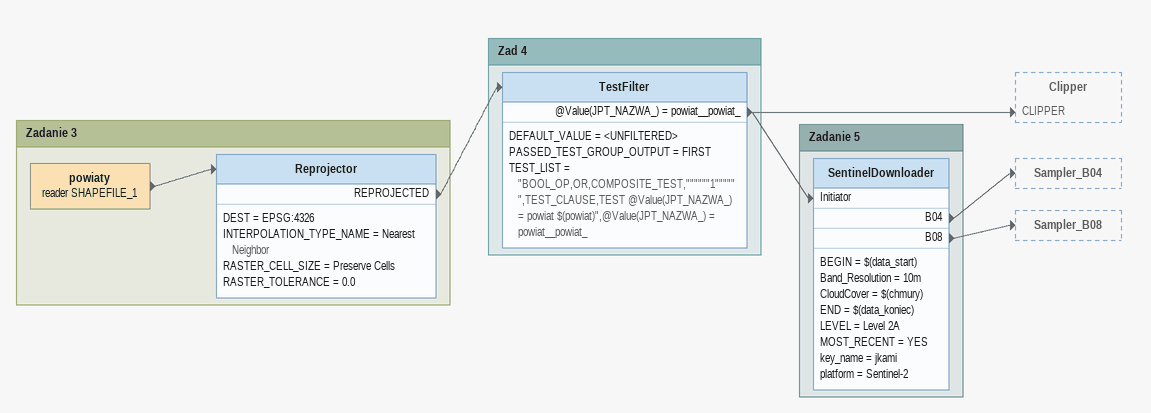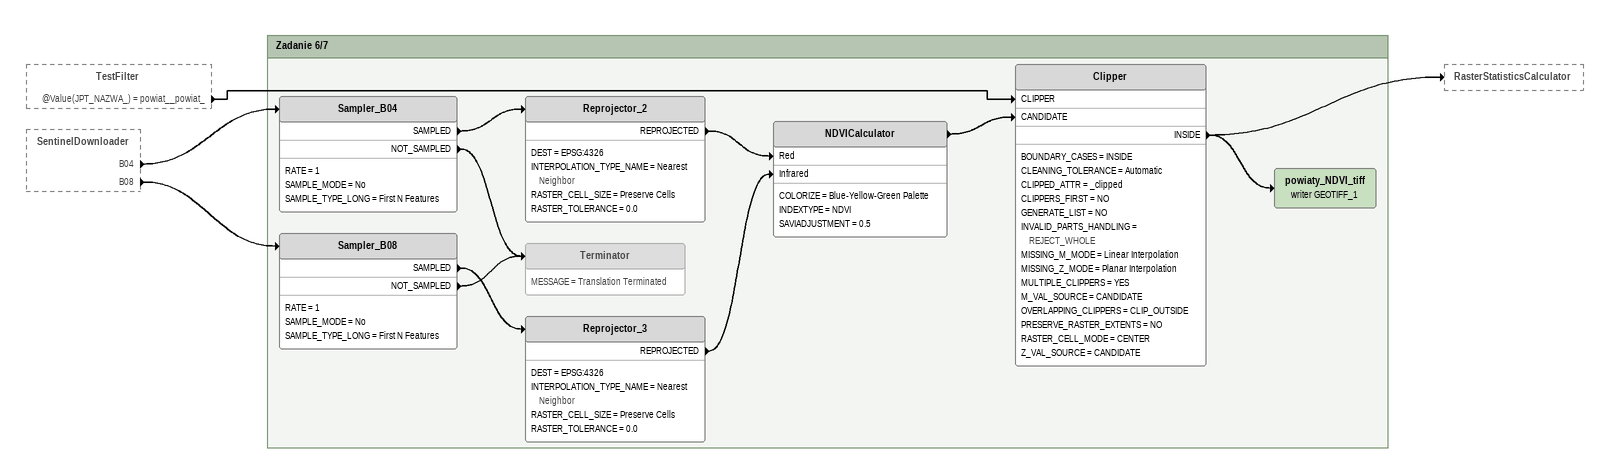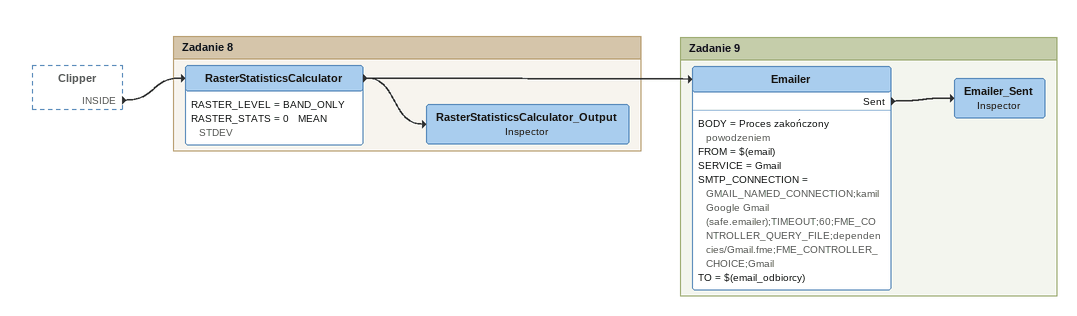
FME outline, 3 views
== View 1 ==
Bookmark: Zadanie 3
powiaty (reader SHAPEFILE_1)
    -> Reprojector
Reprojector
    DEST = EPSG:4326
    INTERPOLATION_TYPE_NAME = Nearest Neighbor
    RASTER_CELL_SIZE = Preserve Cells
    RASTER_TOLERANCE = 0.0
    REPROJECTED -> TestFilter

Bookmark: Zad 4
TestFilter
    DEFAULT_VALUE = <UNFILTERED>
    PASSED_TEST_GROUP_OUTPUT = FIRST
    TEST_LIST = "BOOL_OP,OR,COMPOSITE_TEST,""""""1"""""",TEST_CLAUSE,TEST @Value(JPT_NAZWA_) = powiat $(powiat)",@Value(JPT_NAZWA_) = powiat__powiat_
    @Value(JPT_NAZWA_) = powiat__powiat_ -> SentinelDownloader [Initiator]
    @Value(JPT_NAZWA_) = powiat__powiat_ -> Clipper [CLIPPER]

Bookmark: Zadanie 5
SentinelDownloader
    BEGIN = $(data_start)
    Band_Resolution = 10m
    CloudCover = $(chmury)
    END = $(data_koniec)
    LEVEL = Level 2A
    MOST_RECENT = YES
    key_name = jkami
    platform = Sentinel-2
    B04 -> Sampler_B04
    B08 -> Sampler_B08

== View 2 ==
TestFilter [outside]
    @Value(JPT_NAZWA_) = powiat__powiat_ -> Clipper [CLIPPER]
SentinelDownloader [outside]
    B04 -> Sampler_B04
    B08 -> Sampler_B08

Bookmark: Zadanie 6/7
Sampler_B04
    RATE = 1
    SAMPLE_MODE = No
    SAMPLE_TYPE_LONG = First N Features
    SAMPLED -> Reprojector_2
    NOT_SAMPLED -> Terminator
Reprojector_2
    DEST = EPSG:4326
    INTERPOLATION_TYPE_NAME = Nearest Neighbor
    RASTER_CELL_SIZE = Preserve Cells
    RASTER_TOLERANCE = 0.0
    REPROJECTED -> NDVICalculator [Red]
Sampler_B08
    RATE = 1
    SAMPLE_MODE = No
    SAMPLE_TYPE_LONG = First N Features
    SAMPLED -> Reprojector_3
    NOT_SAMPLED -> Terminator
Terminator [off]
    MESSAGE = Translation Terminated
Reprojector_3
    DEST = EPSG:4326
    INTERPOLATION_TYPE_NAME = Nearest Neighbor
    RASTER_CELL_SIZE = Preserve Cells
    RASTER_TOLERANCE = 0.0
    REPROJECTED -> NDVICalculator [Infrared]
NDVICalculator
    COLORIZE = Blue-Yellow-Green Palette
    INDEXTYPE = NDVI
    SAVIADJUSTMENT = 0.5
    -> Clipper [CANDIDATE]
Clipper
    BOUNDARY_CASES = INSIDE
    CLEANING_TOLERANCE = Automatic
    CLIPPED_ATTR = _clipped
    CLIPPERS_FIRST = NO
    GENERATE_LIST = NO
    INVALID_PARTS_HANDLING = REJECT_WHOLE
    MISSING_M_MODE = Linear Interpolation
    MISSING_Z_MODE = Planar Interpolation
    MULTIPLE_CLIPPERS = YES
    M_VAL_SOURCE = CANDIDATE
    OVERLAPPING_CLIPPERS = CLIP_OUTSIDE
    PRESERVE_RASTER_EXTENTS = NO
    RASTER_CELL_MODE = CENTER
    Z_VAL_SOURCE = CANDIDATE
    INSIDE -> powiaty_NDVI_tiff (writer GEOTIFF_1)
    INSIDE -> RasterStatisticsCalculator
powiaty_NDVI_tiff (writer GEOTIFF_1)

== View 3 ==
Clipper [outside]
    INSIDE -> RasterStatisticsCalculator

Bookmark: Zadanie 8
RasterStatisticsCalculator
    RASTER_LEVEL = BAND_ONLY
    RASTER_STATS = 0   MEAN   STDEV
    -> RasterStatisticsCalculator_Output
    -> Emailer
RasterStatisticsCalculator_Output: Inspector

Bookmark: Zadanie 9
Emailer
    BODY = Proces zakończony powodzeniem
    FROM = $(email)
    SERVICE = Gmail
    SMTP_CONNECTION = GMAIL_NAMED_CONNECTION;kamil Google Gmail (safe.emailer);TIMEOUT;60;FME_CONTROLLER_QUERY_FILE;dependencies/Gmail.fme;FME_CONTROLLER_CHOICE;Gmail
    TO = $(email_odbiorcy)
    Sent -> Emailer_Sent
Emailer_Sent: Inspector
